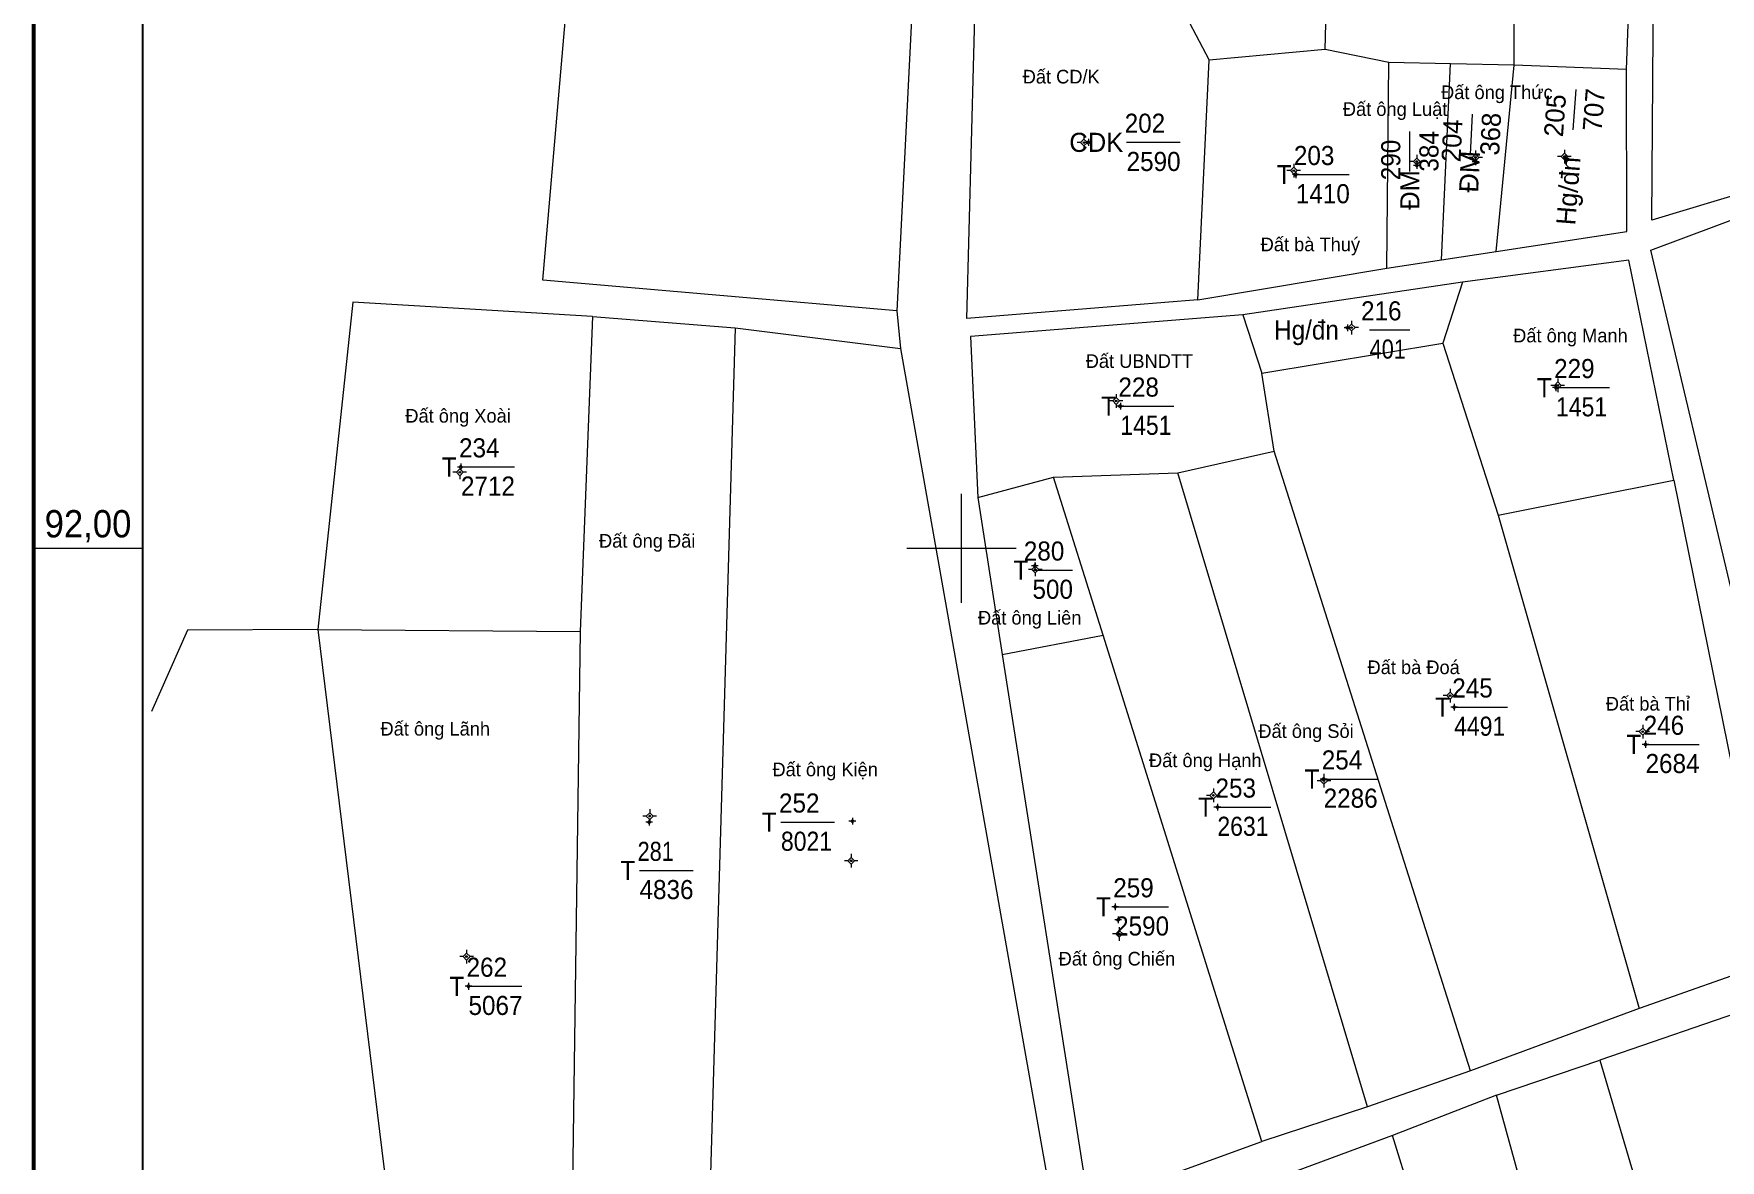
# Model space of a CAD drawing. Header units: metres. Extents: x 398630 to 399770, y 48498 to 49842.
# Drawn here: x 398630 to 398939, y 49087.9 to 49294.2 of the extents above; entities that cross this region are included whole.
import ezdxf
from ezdxf.enums import TextEntityAlignment as Align

# ---------------------------------------------------------------- set-up
doc = ezdxf.new("R2010")
doc.units = ezdxf.units.M
doc.header["$LTSCALE"] = 1.4
for name, color, linetype, lineweight in [('11', 7, 'Continuous', 13), ('15', 7, 'Continuous', 13), ('22', 7, 'Continuous', 13), ('51', 7, 'Continuous', 13), ('63', 7, 'Continuous', 13)]:
    doc.layers.add(name, color=color, linetype=linetype, lineweight=lineweight)
doc.layers.add('2', color=7, linetype='Continuous')

msp = doc.modelspace()

# ---------------------------------------------------------------- hatches: boundary and pattern name
at = {"layer": '11'}
for points in [[(398822.589, 49274.312, 1), (398822.289, 49274.312, 1)], [(398822.589, 49274.312, 1), (398822.289, 49274.312, 1)], [(398894.331, 49271.588, 1), (398894.031, 49271.588, 1)], [(398894.331, 49271.588, 1), (398894.031, 49271.588, 1)], [(398910.625, 49271.751, 1), (398910.325, 49271.751, 1)], [(398910.625, 49271.751, 1), (398910.325, 49271.751, 1)], [(398861.031, 49269.168, 1), (398860.731, 49269.168, 1)], [(398861.031, 49269.168, 1), (398860.731, 49269.168, 1)], [(398883.569, 49270.838, 1), (398883.269, 49270.838, 1)], [(398883.569, 49270.838, 1), (398883.269, 49270.838, 1)], [(398871.62, 49240.423, 1), (398871.32, 49240.423, 1)], [(398871.62, 49240.423, 1), (398871.32, 49240.423, 1)], [(398909.4, 49229.839, 1), (398909.1, 49229.839, 1)], [(398909.4, 49229.839, 1), (398909.1, 49229.839, 1)], [(398828.481, 49226.985, 1), (398828.181, 49226.985, 1)], [(398828.481, 49226.985, 1), (398828.181, 49226.985, 1)], [(398708.225, 49213.921, 1), (398707.925, 49213.921, 1)], [(398708.225, 49213.921, 1), (398707.925, 49213.921, 1)], [(398813.662, 49196.12, 1), (398813.362, 49196.12, 1)], [(398813.662, 49196.12, 1), (398813.362, 49196.12, 1)], [(398889.682, 49173.026, 1), (398889.382, 49173.026, 1)], [(398889.682, 49173.026, 1), (398889.382, 49173.026, 1)], [(398924.961, 49166.426, 1), (398924.661, 49166.426, 1)], [(398924.961, 49166.426, 1), (398924.661, 49166.426, 1)], [(398866.554, 49157.425, 1), (398866.254, 49157.425, 1)], [(398866.554, 49157.425, 1), (398866.254, 49157.425, 1)], [(398846.296, 49154.75, 1), (398845.996, 49154.75, 1)], [(398846.296, 49154.75, 1), (398845.996, 49154.75, 1)], [(398743.005, 49150.948, 1), (398742.705, 49150.948, 1)], [(398743.005, 49150.948, 1), (398742.705, 49150.948, 1)], [(398779.926, 49142.771, 1), (398779.626, 49142.771, 1)], [(398779.926, 49142.771, 1), (398779.626, 49142.771, 1)], [(398829.06, 49129.395, 1), (398828.76, 49129.395, 1)], [(398829.06, 49129.395, 1), (398828.76, 49129.395, 1)], [(398709.46, 49125.227, 1), (398709.16, 49125.227, 1)], [(398709.46, 49125.227, 1), (398709.16, 49125.227, 1)]]:
    msp.add_hatch(color=256, dxfattribs=at).paths.add_polyline_path(points)
at = {"layer": '51'}
for points in [[(398823.315, 49274.35, 1), (398823.165, 49274.35, 1)], [(398823.315, 49274.35, 1), (398823.165, 49274.35, 1)], [(398823.315, 49274.35, 1), (398823.165, 49274.35, 1)], [(398823.315, 49274.35, 1), (398823.165, 49274.35, 1)], [(398910.815, 49271.42, 1), (398910.665, 49271.42, 1)], [(398910.815, 49271.42, 1), (398910.665, 49271.42, 1)], [(398910.815, 49271.42, 1), (398910.665, 49271.42, 1)], [(398910.815, 49271.42, 1), (398910.665, 49271.42, 1)], [(398861.325, 49268.43, 1), (398861.175, 49268.43, 1)], [(398861.325, 49268.43, 1), (398861.175, 49268.43, 1)], [(398861.325, 49268.43, 1), (398861.175, 49268.43, 1)], [(398861.325, 49268.43, 1), (398861.175, 49268.43, 1)], [(398883.505, 49270.12, 1), (398883.355, 49270.12, 1)], [(398883.505, 49270.12, 1), (398883.355, 49270.12, 1)], [(398883.505, 49270.12, 1), (398883.355, 49270.12, 1)], [(398883.505, 49270.12, 1), (398883.355, 49270.12, 1)], [(398894.235, 49270.78, 1), (398894.085, 49270.78, 1)], [(398894.235, 49270.78, 1), (398894.085, 49270.78, 1)], [(398894.235, 49270.78, 1), (398894.085, 49270.78, 1)], [(398894.235, 49270.78, 1), (398894.085, 49270.78, 1)], [(398870.795, 49240.38, 1), (398870.645, 49240.38, 1)], [(398870.795, 49240.38, 1), (398870.645, 49240.38, 1)], [(398870.795, 49240.38, 1), (398870.645, 49240.38, 1)], [(398870.795, 49240.38, 1), (398870.645, 49240.38, 1)], [(398908.995, 49229.42, 1), (398908.845, 49229.42, 1)], [(398908.995, 49229.42, 1), (398908.845, 49229.42, 1)], [(398908.995, 49229.42, 1), (398908.845, 49229.42, 1)], [(398908.995, 49229.42, 1), (398908.845, 49229.42, 1)], [(398829.175, 49226.02, 1), (398829.025, 49226.02, 1)], [(398829.175, 49226.02, 1), (398829.025, 49226.02, 1)], [(398829.175, 49226.02, 1), (398829.025, 49226.02, 1)], [(398829.175, 49226.02, 1), (398829.025, 49226.02, 1)], [(398708.345, 49214.89, 1), (398708.195, 49214.89, 1)], [(398708.345, 49214.89, 1), (398708.195, 49214.89, 1)], [(398708.345, 49214.89, 1), (398708.195, 49214.89, 1)], [(398708.345, 49214.89, 1), (398708.195, 49214.89, 1)], [(398813.505, 49196.79, 1), (398813.355, 49196.79, 1)], [(398890.335, 49170.92, 1), (398890.185, 49170.92, 1)], [(398890.335, 49170.92, 1), (398890.185, 49170.92, 1)], [(398890.335, 49170.92, 1), (398890.185, 49170.92, 1)], [(398890.335, 49170.92, 1), (398890.185, 49170.92, 1)], [(398925.415, 49164.09, 1), (398925.265, 49164.09, 1)], [(398925.415, 49164.09, 1), (398925.265, 49164.09, 1)], [(398925.415, 49164.09, 1), (398925.265, 49164.09, 1)], [(398925.415, 49164.09, 1), (398925.265, 49164.09, 1)], [(398866.435, 49157.74, 1), (398866.285, 49157.74, 1)], [(398866.435, 49157.74, 1), (398866.285, 49157.74, 1)], [(398866.435, 49157.74, 1), (398866.285, 49157.74, 1)], [(398866.435, 49157.74, 1), (398866.285, 49157.74, 1)], [(398846.955, 49152.59, 1), (398846.805, 49152.59, 1)], [(398846.955, 49152.59, 1), (398846.805, 49152.59, 1)], [(398846.955, 49152.59, 1), (398846.805, 49152.59, 1)], [(398846.955, 49152.59, 1), (398846.805, 49152.59, 1)], [(398742.845, 49149.85, 1), (398742.695, 49149.85, 1)], [(398742.845, 49149.85, 1), (398742.695, 49149.85, 1)], [(398742.845, 49149.85, 1), (398742.695, 49149.85, 1)], [(398742.845, 49149.85, 1), (398742.695, 49149.85, 1)], [(398780.075, 49150.02, 1), (398779.925, 49150.02, 1)], [(398780.075, 49150.02, 1), (398779.925, 49150.02, 1)], [(398780.075, 49150.02, 1), (398779.925, 49150.02, 1)], [(398780.075, 49150.02, 1), (398779.925, 49150.02, 1)], [(398828.215, 49134.32, 1), (398828.065, 49134.32, 1)], [(398828.215, 49134.32, 1), (398828.065, 49134.32, 1)], [(398828.215, 49134.32, 1), (398828.065, 49134.32, 1)], [(398828.775, 49131.96, 1), (398828.625, 49131.96, 1)], [(398709.735, 49119.78, 1), (398709.585, 49119.78, 1)], [(398709.735, 49119.78, 1), (398709.585, 49119.78, 1)], [(398709.735, 49119.78, 1), (398709.585, 49119.78, 1)], [(398709.735, 49119.78, 1), (398709.585, 49119.78, 1)]]:
    msp.add_hatch(color=256, dxfattribs=at).paths.add_polyline_path(points)

# ---------------------------------------------------------------- linework, layer by layer
at = {"layer": '11'}
for p, q in [((398822.44, 49275.56), (398822.44, 49274.94)), ((398822.44, 49275.56), (398822.44, 49274.94)), ((398821.81, 49274.31), (398821.19, 49274.31)), ((398821.81, 49274.31), (398821.19, 49274.31)), ((398822.44, 49273.69), (398822.44, 49273.06)), ((398822.44, 49273.69), (398822.44, 49273.06)), ((398823.69, 49274.31), (398823.06, 49274.31)), ((398823.69, 49274.31), (398823.06, 49274.31)), ((398883.42, 49272.09), (398883.42, 49271.46)), ((398883.42, 49272.09), (398883.42, 49271.46)), ((398893.56, 49271.59), (398892.93, 49271.59)), ((398893.56, 49271.59), (398892.93, 49271.59)), ((398894.18, 49272.84), (398894.18, 49272.21)), ((398894.18, 49272.84), (398894.18, 49272.21)), ((398895.43, 49271.59), (398894.81, 49271.59)), ((398895.43, 49271.59), (398894.81, 49271.59)), ((398909.85, 49271.75), (398909.23, 49271.75)), ((398909.85, 49271.75), (398909.23, 49271.75)), ((398910.48, 49273), (398910.48, 49272.38)), ((398910.48, 49273), (398910.48, 49272.38)), ((398911.73, 49271.75), (398911.1, 49271.75)), ((398911.73, 49271.75), (398911.1, 49271.75)), ((398860.26, 49269.17), (398859.63, 49269.17)), ((398860.26, 49269.17), (398859.63, 49269.17)), ((398860.88, 49270.42), (398860.88, 49269.79)), ((398860.88, 49270.42), (398860.88, 49269.79)), ((398860.88, 49268.54), (398860.88, 49267.92)), ((398860.88, 49268.54), (398860.88, 49267.92)), ((398862.13, 49269.17), (398861.51, 49269.17)), ((398862.13, 49269.17), (398861.51, 49269.17)), ((398882.79, 49270.84), (398882.17, 49270.84)), ((398882.79, 49270.84), (398882.17, 49270.84)), ((398883.42, 49270.21), (398883.42, 49269.59)), ((398883.42, 49270.21), (398883.42, 49269.59)), ((398884.67, 49270.84), (398884.04, 49270.84)), ((398884.67, 49270.84), (398884.04, 49270.84)), ((398894.18, 49270.96), (398894.18, 49270.34)), ((398894.18, 49270.96), (398894.18, 49270.34)), ((398910.48, 49271.13), (398910.48, 49270.5)), ((398910.48, 49271.13), (398910.48, 49270.5)), ((398870.85, 49240.42), (398870.22, 49240.42)), ((398870.85, 49240.42), (398870.22, 49240.42)), ((398871.47, 49241.67), (398871.47, 49241.05)), ((398871.47, 49241.67), (398871.47, 49241.05)), ((398872.72, 49240.42), (398872.1, 49240.42)), ((398872.72, 49240.42), (398872.1, 49240.42)), ((398871.47, 49239.8), (398871.47, 49239.17)), ((398871.47, 49239.8), (398871.47, 49239.17)), ((398828.33, 49228.23), (398828.33, 49227.61)), ((398828.33, 49228.23), (398828.33, 49227.61)), ((398908.63, 49229.84), (398908, 49229.84)), ((398908.63, 49229.84), (398908, 49229.84)), ((398909.25, 49231.09), (398909.25, 49230.46)), ((398909.25, 49231.09), (398909.25, 49230.46)), ((398909.25, 49229.21), (398909.25, 49228.59)), ((398909.25, 49229.21), (398909.25, 49228.59)), ((398910.5, 49229.84), (398909.88, 49229.84)), ((398910.5, 49229.84), (398909.88, 49229.84)), ((398827.71, 49226.98), (398827.08, 49226.98)), ((398827.71, 49226.98), (398827.08, 49226.98)), ((398828.33, 49226.36), (398828.33, 49225.73)), ((398828.33, 49226.36), (398828.33, 49225.73)), ((398829.58, 49226.98), (398828.96, 49226.98)), ((398829.58, 49226.98), (398828.96, 49226.98)), ((398707.45, 49213.92), (398706.82, 49213.92)), ((398707.45, 49213.92), (398706.82, 49213.92)), ((398708.07, 49215.17), (398708.07, 49214.55)), ((398708.07, 49215.17), (398708.07, 49214.55)), ((398708.07, 49213.3), (398708.07, 49212.67)), ((398708.07, 49213.3), (398708.07, 49212.67)), ((398709.32, 49213.92), (398708.7, 49213.92)), ((398709.32, 49213.92), (398708.7, 49213.92)), ((398813.51, 49197.37), (398813.51, 49196.74)), ((398813.51, 49197.37), (398813.51, 49196.74)), ((398812.89, 49196.12), (398812.26, 49196.12)), ((398812.89, 49196.12), (398812.26, 49196.12)), ((398813.51, 49195.49), (398813.51, 49194.87)), ((398813.51, 49195.49), (398813.51, 49194.87)), ((398814.76, 49196.12), (398814.14, 49196.12)), ((398814.76, 49196.12), (398814.14, 49196.12)), ((398888.91, 49173.03), (398888.28, 49173.03)), ((398888.91, 49173.03), (398888.28, 49173.03)), ((398889.53, 49174.28), (398889.53, 49173.65)), ((398889.53, 49174.28), (398889.53, 49173.65)), ((398890.78, 49173.03), (398890.16, 49173.03)), ((398890.78, 49173.03), (398890.16, 49173.03)), ((398889.53, 49172.4), (398889.53, 49171.78)), ((398889.53, 49172.4), (398889.53, 49171.78)), ((398924.19, 49166.43), (398923.56, 49166.43)), ((398924.19, 49166.43), (398923.56, 49166.43)), ((398924.81, 49167.68), (398924.81, 49167.05)), ((398924.81, 49167.68), (398924.81, 49167.05)), ((398926.06, 49166.43), (398925.44, 49166.43)), ((398926.06, 49166.43), (398925.44, 49166.43)), ((398924.81, 49165.8), (398924.81, 49165.18)), ((398924.81, 49165.8), (398924.81, 49165.18)), ((398865.78, 49157.42), (398865.15, 49157.42)), ((398865.78, 49157.42), (398865.15, 49157.42)), ((398866.4, 49158.67), (398866.4, 49158.05)), ((398866.4, 49158.67), (398866.4, 49158.05)), ((398867.65, 49157.42), (398867.03, 49157.42)), ((398867.65, 49157.42), (398867.03, 49157.42)), ((398845.52, 49154.75), (398844.9, 49154.75)), ((398845.52, 49154.75), (398844.9, 49154.75)), ((398846.15, 49156), (398846.15, 49155.38)), ((398846.15, 49156), (398846.15, 49155.38)), ((398846.15, 49154.13), (398846.15, 49153.5)), ((398846.15, 49154.13), (398846.15, 49153.5)), ((398847.4, 49154.75), (398846.77, 49154.75)), ((398847.4, 49154.75), (398846.77, 49154.75)), ((398866.4, 49156.8), (398866.4, 49156.17)), ((398866.4, 49156.8), (398866.4, 49156.17)), ((398742.23, 49150.95), (398741.61, 49150.95)), ((398742.23, 49150.95), (398741.61, 49150.95)), ((398742.86, 49152.2), (398742.86, 49151.57)), ((398742.86, 49152.2), (398742.86, 49151.57)), ((398744.11, 49150.95), (398743.48, 49150.95)), ((398744.11, 49150.95), (398743.48, 49150.95)), ((398742.86, 49150.32), (398742.86, 49149.7)), ((398742.86, 49150.32), (398742.86, 49149.7)), ((398779.15, 49142.77), (398778.53, 49142.77)), ((398779.15, 49142.77), (398778.53, 49142.77)), ((398779.78, 49144.02), (398779.78, 49143.4)), ((398779.78, 49144.02), (398779.78, 49143.4)), ((398779.78, 49142.15), (398779.78, 49141.52)), ((398779.78, 49142.15), (398779.78, 49141.52)), ((398781.03, 49142.77), (398780.4, 49142.77)), ((398781.03, 49142.77), (398780.4, 49142.77)), ((398828.28, 49129.39), (398827.66, 49129.39)), ((398828.28, 49129.39), (398827.66, 49129.39)), ((398828.91, 49130.64), (398828.91, 49130.02)), ((398828.91, 49130.64), (398828.91, 49130.02)), ((398830.16, 49129.39), (398829.53, 49129.39)), ((398830.16, 49129.39), (398829.53, 49129.39)), ((398709.31, 49126.48), (398709.31, 49125.85)), ((398709.31, 49126.48), (398709.31, 49125.85)), ((398828.91, 49128.77), (398828.91, 49128.14)), ((398828.91, 49128.77), (398828.91, 49128.14)), ((398708.69, 49125.23), (398708.06, 49125.23)), ((398708.69, 49125.23), (398708.06, 49125.23)), ((398709.31, 49124.6), (398709.31, 49123.98)), ((398709.31, 49124.6), (398709.31, 49123.98)), ((398710.56, 49125.23), (398709.94, 49125.23)), ((398710.56, 49125.23), (398709.94, 49125.23))]:
    msp.add_line(p, q, dxfattribs=at)
for points in [[(398822.44, 49274.94), (398821.81, 49274.31), (398822.44, 49273.69), (398823.06, 49274.31)], [(398822.44, 49274.94), (398821.81, 49274.31), (398822.44, 49273.69), (398823.06, 49274.31)], [(398883.42, 49271.46), (398882.79, 49270.84), (398883.42, 49270.21), (398884.04, 49270.84)], [(398883.42, 49271.46), (398882.79, 49270.84), (398883.42, 49270.21), (398884.04, 49270.84)], [(398894.18, 49272.21), (398893.56, 49271.59), (398894.18, 49270.96), (398894.81, 49271.59)], [(398894.18, 49272.21), (398893.56, 49271.59), (398894.18, 49270.96), (398894.81, 49271.59)], [(398910.48, 49272.38), (398909.85, 49271.75), (398910.48, 49271.13), (398911.1, 49271.75)], [(398910.48, 49272.38), (398909.85, 49271.75), (398910.48, 49271.13), (398911.1, 49271.75)], [(398860.88, 49269.79), (398860.26, 49269.17), (398860.88, 49268.54), (398861.51, 49269.17)], [(398860.88, 49269.79), (398860.26, 49269.17), (398860.88, 49268.54), (398861.51, 49269.17)], [(398871.47, 49241.05), (398870.85, 49240.42), (398871.47, 49239.8), (398872.1, 49240.42)], [(398871.47, 49241.05), (398870.85, 49240.42), (398871.47, 49239.8), (398872.1, 49240.42)], [(398909.25, 49230.46), (398908.63, 49229.84), (398909.25, 49229.21), (398909.88, 49229.84)], [(398909.25, 49230.46), (398908.63, 49229.84), (398909.25, 49229.21), (398909.88, 49229.84)], [(398828.33, 49227.61), (398827.71, 49226.98), (398828.33, 49226.36), (398828.96, 49226.98)], [(398828.33, 49227.61), (398827.71, 49226.98), (398828.33, 49226.36), (398828.96, 49226.98)], [(398708.07, 49214.55), (398707.45, 49213.92), (398708.07, 49213.3), (398708.7, 49213.92)], [(398708.07, 49214.55), (398707.45, 49213.92), (398708.07, 49213.3), (398708.7, 49213.92)], [(398813.51, 49196.74), (398812.89, 49196.12), (398813.51, 49195.49), (398814.14, 49196.12)], [(398813.51, 49196.74), (398812.89, 49196.12), (398813.51, 49195.49), (398814.14, 49196.12)], [(398889.53, 49173.65), (398888.91, 49173.03), (398889.53, 49172.4), (398890.16, 49173.03)], [(398889.53, 49173.65), (398888.91, 49173.03), (398889.53, 49172.4), (398890.16, 49173.03)], [(398924.81, 49167.05), (398924.19, 49166.43), (398924.81, 49165.8), (398925.44, 49166.43)], [(398924.81, 49167.05), (398924.19, 49166.43), (398924.81, 49165.8), (398925.44, 49166.43)], [(398866.4, 49158.05), (398865.78, 49157.42), (398866.4, 49156.8), (398867.03, 49157.42)], [(398866.4, 49158.05), (398865.78, 49157.42), (398866.4, 49156.8), (398867.03, 49157.42)], [(398846.15, 49155.38), (398845.52, 49154.75), (398846.15, 49154.13), (398846.77, 49154.75)], [(398846.15, 49155.38), (398845.52, 49154.75), (398846.15, 49154.13), (398846.77, 49154.75)], [(398742.86, 49151.57), (398742.23, 49150.95), (398742.86, 49150.32), (398743.48, 49150.95)], [(398742.86, 49151.57), (398742.23, 49150.95), (398742.86, 49150.32), (398743.48, 49150.95)], [(398779.78, 49143.4), (398779.15, 49142.77), (398779.78, 49142.15), (398780.4, 49142.77)], [(398779.78, 49143.4), (398779.15, 49142.77), (398779.78, 49142.15), (398780.4, 49142.77)], [(398828.91, 49130.02), (398828.28, 49129.39), (398828.91, 49128.77), (398829.53, 49129.39)], [(398828.91, 49130.02), (398828.28, 49129.39), (398828.91, 49128.77), (398829.53, 49129.39)], [(398709.31, 49125.85), (398708.69, 49125.23), (398709.31, 49124.6), (398709.94, 49125.23)], [(398709.31, 49125.85), (398708.69, 49125.23), (398709.31, 49124.6), (398709.94, 49125.23)]]:
    msp.add_lwpolyline(points, close=True, dxfattribs=at)
for centre in [(398822.439, 49274.312), (398822.439, 49274.312), (398894.181, 49271.588), (398894.181, 49271.588), (398910.475, 49271.751), (398910.475, 49271.751), (398860.881, 49269.168), (398860.881, 49269.168), (398883.419, 49270.838), (398883.419, 49270.838), (398871.47, 49240.423), (398871.47, 49240.423), (398909.25, 49229.839), (398909.25, 49229.839), (398828.331, 49226.985), (398828.331, 49226.985), (398708.075, 49213.921), (398708.075, 49213.921), (398813.512, 49196.12), (398813.512, 49196.12), (398889.532, 49173.026), (398889.532, 49173.026), (398924.811, 49166.426), (398924.811, 49166.426), (398866.404, 49157.425), (398866.404, 49157.425), (398846.146, 49154.75), (398846.146, 49154.75), (398742.855, 49150.948), (398742.855, 49150.948), (398779.776, 49142.771), (398779.776, 49142.771), (398828.91, 49129.395), (398828.91, 49129.395), (398709.31, 49125.227), (398709.31, 49125.227)]:
    msp.add_circle(centre, 0.15, dxfattribs=at)
at = {"layer": '15'}
for p, q in [((398912.07, 49276.67), (398912.63, 49284)), ((398893.26, 49272.15), (398893.63, 49279.49)), ((398882.15, 49268.99), (398882.15, 49276.34)), ((398830.25, 49274.36), (398840.05, 49274.36)), ((398861.26, 49268.44), (398871.06, 49268.44)), ((398874.78, 49239.99), (398882.13, 49239.99)), ((398908.93, 49229.42), (398918.73, 49229.42)), ((398829.1, 49226.03), (398838.9, 49226.03)), ((398708.28, 49214.9), (398718.08, 49214.9)), ((398813, 49196), (398820.35, 49196)), ((398890.26, 49170.92), (398900.06, 49170.92)), ((398925.34, 49164.09), (398935.14, 49164.09)), ((398866.36, 49157.74), (398876.16, 49157.74)), ((398846.88, 49152.6), (398856.68, 49152.6)), ((398766.91, 49149.86), (398776.71, 49149.86)), ((398741, 49141), (398750.8, 49141)), ((398828.14, 49134.33), (398837.94, 49134.33)), ((398709.66, 49119.78), (398719.46, 49119.78))]:
    msp.add_line(p, q, dxfattribs=at)
at = {"layer": '22'}
for p, q in [((398866.61, 49291.35), (398869.01, 49370.29)), ((398836.94, 49305.5), (398845.4, 49289.41)), ((398843.3, 49245.53), (398845.4, 49289.41)), ((398877.94, 49251.31), (398878.32, 49288.95)), ((398887.94, 49252.84), (398889.61, 49288.72)), ((398891.8, 49248.72), (398851.56, 49242.77)), ((398891.8, 49248.72), (398888.19, 49237.55)), ((398788.15, 49243.49), (398788.81, 49236.57)), ((398851.56, 49242.77), (398855.05, 49232.06)), ((398758.5, 49240.38), (398753.27, 49059.67)), ((398893.25, 49104.29), (398857.31, 49217.77)), ((398874.36, 49097.71), (398839.62, 49213.83)), ((398802.96, 49209.29), (398807.47, 49180.56)), ((398898.34, 49206.08), (398924.15, 49115.72)), ((398682.05, 49185.12), (398730.15, 49184.75)), ((398807.47, 49180.56), (398825.94, 49184.1)), ((398966.85, 49123.45), (398916.99, 49106.25)), ((398898.04, 49099.84), (398916.99, 49106.25)), ((398916.99, 49106.25), (398928.46, 49067.27)), ((398898.04, 49099.84), (398879, 49092.47)), ((398918.21, 49026.82), (398898.04, 49099.84)), ((398895.68, 49038.03), (398879, 49092.47))]:
    msp.add_line(p, q, dxfattribs=at)
at = {"layer": '22', "lineweight": 25}
msp.add_lwpolyline([(399750, 49416.86), (399750, 48650), (398650, 48650), (398650, 49750), (399750, 49750), (399750, 49424.63)], dxfattribs=at)
at = {"layer": '22'}
for points in [[(398788.15, 49243.49), (398723.27, 49249.12), (398734.41, 49377.75)], [(398734.41, 49377.75), (398794.71, 49373.32), (398788.15, 49243.49)], [(398897.94, 49254.37), (398901.29, 49288.48), (398901.2, 49368.74)], [(398921.83, 49287.72), (398924.75, 49367.12), (398901.2, 49368.74)], [(398843.3, 49245.53), (398800.98, 49242.08), (398802.66, 49306.63)], [(398967.47, 49272.4), (398926.46, 49260.07), (398926.81, 49302.8)], [(398921.83, 49287.72), (398901.29, 49288.48), (398889.61, 49288.72), (398878.32, 49288.95), (398866.61, 49291.35), (398845.4, 49289.41)], [(398897.94, 49254.37), (398921.9, 49258.03), (398921.83, 49287.72)], [(398997.82, 49141.81), (398956.7, 49126.4), (398926.31, 49254.62), (398956.03, 49265.74)], [(398843.3, 49245.53), (398877.94, 49251.31), (398887.94, 49252.84), (398897.94, 49254.37)], [(398930.52, 49212.46), (398922.27, 49252.77), (398891.8, 49248.72)], [(398732.38, 49242.45), (398688.46, 49245.05), (398682.05, 49185.12)], [(398732.38, 49242.45), (398730.15, 49184.75), (398728.38, 49057.26)], [(398732.38, 49242.45), (398758.5, 49240.38), (398788.81, 49236.57)], [(398851.56, 49242.77), (398801.62, 49238.78), (398802.96, 49209.29)], [(398802.96, 49209.29), (398816.86, 49213.03), (398839.62, 49213.83), (398857.31, 49217.77), (398855.05, 49232.06), (398888.19, 49237.55), (398898.34, 49206.08), (398930.52, 49212.46)], [(398788.81, 49236.57), (398817.15, 49076.45), (398753.27, 49059.67), (398728.38, 49057.26)], [(398855.05, 49091.36), (398825.94, 49184.1), (398816.86, 49213.03)], [(398930.52, 49212.46), (398948.44, 49124.27), (398924.15, 49115.72)], [(398682.05, 49185.12), (398658.19, 49185.03), (398651.58, 49170.14)], [(398682.05, 49185.12), (398698.11, 49054.44), (398728.38, 49057.26)], [(398807.47, 49180.56), (398823.28, 49079.84), (398855.05, 49091.36)], [(398924.15, 49115.72), (398893.25, 49104.29), (398874.36, 49097.71), (398855.05, 49091.36)], [(398879, 49092.47), (398859.68, 49085.33), (398873.25, 49033.96)]]:
    msp.add_lwpolyline(points, dxfattribs=at)
at = {"layer": '51'}
for p, q in [((398823.24, 49274.98), (398823.24, 49274.66)), ((398823.24, 49274.98), (398823.24, 49274.66)), ((398823.24, 49274.98), (398823.24, 49274.66)), ((398823.24, 49274.98), (398823.24, 49274.66)), ((398822.93, 49274.35), (398822.62, 49274.35)), ((398822.93, 49274.35), (398822.62, 49274.35)), ((398822.93, 49274.35), (398822.62, 49274.35)), ((398822.93, 49274.35), (398822.62, 49274.35)), ((398823.24, 49274.04), (398823.24, 49273.72)), ((398823.24, 49274.04), (398823.24, 49273.72)), ((398823.24, 49274.04), (398823.24, 49273.72)), ((398823.24, 49274.04), (398823.24, 49273.72)), ((398823.86, 49274.35), (398823.55, 49274.35)), ((398823.86, 49274.35), (398823.55, 49274.35)), ((398823.86, 49274.35), (398823.55, 49274.35)), ((398823.86, 49274.35), (398823.55, 49274.35)), ((398894.16, 49271.4), (398894.16, 49271.09)), ((398894.16, 49271.4), (398894.16, 49271.09)), ((398894.16, 49271.4), (398894.16, 49271.09)), ((398894.16, 49271.4), (398894.16, 49271.09)), ((398910.43, 49271.42), (398910.12, 49271.42)), ((398910.43, 49271.42), (398910.12, 49271.42)), ((398910.43, 49271.42), (398910.12, 49271.42)), ((398910.43, 49271.42), (398910.12, 49271.42)), ((398910.74, 49272.04), (398910.74, 49271.73)), ((398910.74, 49272.04), (398910.74, 49271.73)), ((398910.74, 49272.04), (398910.74, 49271.73)), ((398910.74, 49272.04), (398910.74, 49271.73)), ((398911.36, 49271.42), (398911.05, 49271.42)), ((398911.36, 49271.42), (398911.05, 49271.42)), ((398911.36, 49271.42), (398911.05, 49271.42)), ((398911.36, 49271.42), (398911.05, 49271.42)), ((398860.94, 49268.43), (398860.62, 49268.43)), ((398860.94, 49268.43), (398860.62, 49268.43)), ((398860.94, 49268.43), (398860.62, 49268.43)), ((398860.94, 49268.43), (398860.62, 49268.43)), ((398861.25, 49269.06), (398861.25, 49268.74)), ((398861.25, 49269.06), (398861.25, 49268.74)), ((398861.25, 49269.06), (398861.25, 49268.74)), ((398861.25, 49269.06), (398861.25, 49268.74)), ((398861.88, 49268.43), (398861.56, 49268.43)), ((398861.88, 49268.43), (398861.56, 49268.43)), ((398861.88, 49268.43), (398861.56, 49268.43)), ((398861.88, 49268.43), (398861.56, 49268.43)), ((398883.12, 49270.12), (398882.8, 49270.12)), ((398883.12, 49270.12), (398882.8, 49270.12)), ((398883.12, 49270.12), (398882.8, 49270.12)), ((398883.12, 49270.12), (398882.8, 49270.12)), ((398883.43, 49270.74), (398883.43, 49270.43)), ((398883.43, 49270.74), (398883.43, 49270.43)), ((398883.43, 49270.74), (398883.43, 49270.43)), ((398883.43, 49270.74), (398883.43, 49270.43)), ((398883.43, 49269.81), (398883.43, 49269.5)), ((398883.43, 49269.81), (398883.43, 49269.5)), ((398883.43, 49269.81), (398883.43, 49269.5)), ((398883.43, 49269.81), (398883.43, 49269.5)), ((398884.06, 49270.12), (398883.74, 49270.12)), ((398884.06, 49270.12), (398883.74, 49270.12)), ((398884.06, 49270.12), (398883.74, 49270.12)), ((398884.06, 49270.12), (398883.74, 49270.12)), ((398893.85, 49270.78), (398893.54, 49270.78)), ((398893.85, 49270.78), (398893.54, 49270.78)), ((398893.85, 49270.78), (398893.54, 49270.78)), ((398893.85, 49270.78), (398893.54, 49270.78)), ((398894.16, 49270.47), (398894.16, 49270.16)), ((398894.16, 49270.47), (398894.16, 49270.16)), ((398894.16, 49270.47), (398894.16, 49270.16)), ((398894.16, 49270.47), (398894.16, 49270.16)), ((398894.78, 49270.78), (398894.47, 49270.78)), ((398894.78, 49270.78), (398894.47, 49270.78)), ((398894.78, 49270.78), (398894.47, 49270.78)), ((398894.78, 49270.78), (398894.47, 49270.78)), ((398910.74, 49271.11), (398910.74, 49270.8)), ((398910.74, 49271.11), (398910.74, 49270.8)), ((398910.74, 49271.11), (398910.74, 49270.8)), ((398910.74, 49271.11), (398910.74, 49270.8)), ((398861.25, 49268.12), (398861.25, 49267.8)), ((398861.25, 49268.12), (398861.25, 49267.8)), ((398861.25, 49268.12), (398861.25, 49267.8)), ((398861.25, 49268.12), (398861.25, 49267.8)), ((398870.72, 49241), (398870.72, 49240.69)), ((398870.72, 49241), (398870.72, 49240.69)), ((398870.72, 49241), (398870.72, 49240.69)), ((398870.72, 49241), (398870.72, 49240.69)), ((398870.41, 49240.38), (398870.1, 49240.38)), ((398870.41, 49240.38), (398870.1, 49240.38)), ((398870.41, 49240.38), (398870.1, 49240.38)), ((398870.41, 49240.38), (398870.1, 49240.38)), ((398870.72, 49240.07), (398870.72, 49239.76)), ((398870.72, 49240.07), (398870.72, 49239.76)), ((398870.72, 49240.07), (398870.72, 49239.76)), ((398870.72, 49240.07), (398870.72, 49239.76)), ((398871.34, 49240.38), (398871.03, 49240.38)), ((398871.34, 49240.38), (398871.03, 49240.38)), ((398871.34, 49240.38), (398871.03, 49240.38)), ((398871.34, 49240.38), (398871.03, 49240.38)), ((398908.61, 49229.42), (398908.3, 49229.42)), ((398908.61, 49229.42), (398908.3, 49229.42)), ((398908.61, 49229.42), (398908.3, 49229.42)), ((398908.61, 49229.42), (398908.3, 49229.42)), ((398908.92, 49230.04), (398908.92, 49229.73)), ((398908.92, 49230.04), (398908.92, 49229.73)), ((398908.92, 49230.04), (398908.92, 49229.73)), ((398908.92, 49230.04), (398908.92, 49229.73)), ((398908.92, 49229.11), (398908.92, 49228.8)), ((398908.92, 49229.11), (398908.92, 49228.8)), ((398908.92, 49229.11), (398908.92, 49228.8)), ((398908.92, 49229.11), (398908.92, 49228.8)), ((398909.54, 49229.42), (398909.23, 49229.42)), ((398909.54, 49229.42), (398909.23, 49229.42)), ((398909.54, 49229.42), (398909.23, 49229.42)), ((398909.54, 49229.42), (398909.23, 49229.42)), ((398828.79, 49226.02), (398828.48, 49226.02)), ((398828.79, 49226.02), (398828.48, 49226.02)), ((398828.79, 49226.02), (398828.48, 49226.02)), ((398828.79, 49226.02), (398828.48, 49226.02)), ((398829.1, 49226.64), (398829.1, 49226.33)), ((398829.1, 49226.64), (398829.1, 49226.33)), ((398829.1, 49226.64), (398829.1, 49226.33)), ((398829.1, 49226.64), (398829.1, 49226.33)), ((398829.1, 49225.71), (398829.1, 49225.4)), ((398829.1, 49225.71), (398829.1, 49225.4)), ((398829.1, 49225.71), (398829.1, 49225.4)), ((398829.1, 49225.71), (398829.1, 49225.4)), ((398829.72, 49226.02), (398829.41, 49226.02)), ((398829.72, 49226.02), (398829.41, 49226.02)), ((398829.72, 49226.02), (398829.41, 49226.02)), ((398829.72, 49226.02), (398829.41, 49226.02)), ((398707.96, 49214.89), (398707.64, 49214.89)), ((398707.96, 49214.89), (398707.64, 49214.89)), ((398707.96, 49214.89), (398707.64, 49214.89)), ((398707.96, 49214.89), (398707.64, 49214.89)), ((398708.27, 49215.52), (398708.27, 49215.2)), ((398708.27, 49215.52), (398708.27, 49215.2)), ((398708.27, 49215.52), (398708.27, 49215.2)), ((398708.27, 49215.52), (398708.27, 49215.2)), ((398708.27, 49214.58), (398708.27, 49214.26)), ((398708.27, 49214.58), (398708.27, 49214.26)), ((398708.27, 49214.58), (398708.27, 49214.26)), ((398708.27, 49214.58), (398708.27, 49214.26)), ((398708.9, 49214.89), (398708.58, 49214.89)), ((398708.9, 49214.89), (398708.58, 49214.89)), ((398708.9, 49214.89), (398708.58, 49214.89)), ((398708.9, 49214.89), (398708.58, 49214.89)), ((398813.43, 49197.42), (398813.43, 49197.1)), ((398813.12, 49196.79), (398812.8, 49196.79)), ((398813.43, 49196.48), (398813.43, 49196.16)), ((398814.06, 49196.79), (398813.74, 49196.79)), ((398889.95, 49170.92), (398889.64, 49170.92)), ((398889.95, 49170.92), (398889.64, 49170.92)), ((398889.95, 49170.92), (398889.64, 49170.92)), ((398889.95, 49170.92), (398889.64, 49170.92)), ((398890.26, 49171.54), (398890.26, 49171.23)), ((398890.26, 49171.54), (398890.26, 49171.23)), ((398890.26, 49171.54), (398890.26, 49171.23)), ((398890.26, 49171.54), (398890.26, 49171.23)), ((398890.26, 49170.61), (398890.26, 49170.3)), ((398890.26, 49170.61), (398890.26, 49170.3)), ((398890.26, 49170.61), (398890.26, 49170.3)), ((398890.26, 49170.61), (398890.26, 49170.3)), ((398890.88, 49170.92), (398890.57, 49170.92)), ((398890.88, 49170.92), (398890.57, 49170.92)), ((398890.88, 49170.92), (398890.57, 49170.92)), ((398890.88, 49170.92), (398890.57, 49170.92)), ((398925.03, 49164.09), (398924.72, 49164.09)), ((398925.03, 49164.09), (398924.72, 49164.09)), ((398925.03, 49164.09), (398924.72, 49164.09)), ((398925.03, 49164.09), (398924.72, 49164.09)), ((398925.34, 49164.72), (398925.34, 49164.4)), ((398925.34, 49164.72), (398925.34, 49164.4)), ((398925.34, 49164.72), (398925.34, 49164.4)), ((398925.34, 49164.72), (398925.34, 49164.4)), ((398925.34, 49163.78), (398925.34, 49163.46)), ((398925.34, 49163.78), (398925.34, 49163.46)), ((398925.34, 49163.78), (398925.34, 49163.46)), ((398925.34, 49163.78), (398925.34, 49163.46)), ((398925.96, 49164.09), (398925.65, 49164.09)), ((398925.96, 49164.09), (398925.65, 49164.09)), ((398925.96, 49164.09), (398925.65, 49164.09)), ((398925.96, 49164.09), (398925.65, 49164.09)), ((398866.05, 49157.74), (398865.74, 49157.74)), ((398866.05, 49157.74), (398865.74, 49157.74)), ((398866.05, 49157.74), (398865.74, 49157.74)), ((398866.05, 49157.74), (398865.74, 49157.74)), ((398866.36, 49158.36), (398866.36, 49158.05)), ((398866.36, 49158.36), (398866.36, 49158.05)), ((398866.36, 49158.36), (398866.36, 49158.05)), ((398866.36, 49158.36), (398866.36, 49158.05)), ((398866.36, 49157.43), (398866.36, 49157.12)), ((398866.36, 49157.43), (398866.36, 49157.12)), ((398866.36, 49157.43), (398866.36, 49157.12)), ((398866.36, 49157.43), (398866.36, 49157.12)), ((398866.98, 49157.74), (398866.67, 49157.74)), ((398866.98, 49157.74), (398866.67, 49157.74)), ((398866.98, 49157.74), (398866.67, 49157.74)), ((398866.98, 49157.74), (398866.67, 49157.74)), ((398846.57, 49152.59), (398846.26, 49152.59)), ((398846.57, 49152.59), (398846.26, 49152.59)), ((398846.57, 49152.59), (398846.26, 49152.59)), ((398846.57, 49152.59), (398846.26, 49152.59)), ((398846.88, 49153.22), (398846.88, 49152.9)), ((398846.88, 49153.22), (398846.88, 49152.9)), ((398846.88, 49153.22), (398846.88, 49152.9)), ((398846.88, 49153.22), (398846.88, 49152.9)), ((398846.88, 49152.28), (398846.88, 49151.96)), ((398846.88, 49152.28), (398846.88, 49151.96)), ((398846.88, 49152.28), (398846.88, 49151.96)), ((398846.88, 49152.28), (398846.88, 49151.96)), ((398847.5, 49152.59), (398847.19, 49152.59)), ((398847.5, 49152.59), (398847.19, 49152.59)), ((398847.5, 49152.59), (398847.19, 49152.59)), ((398847.5, 49152.59), (398847.19, 49152.59)), ((398742.46, 49149.85), (398742.14, 49149.85)), ((398742.46, 49149.85), (398742.14, 49149.85)), ((398742.46, 49149.85), (398742.14, 49149.85)), ((398742.46, 49149.85), (398742.14, 49149.85)), ((398742.77, 49150.48), (398742.77, 49150.16)), ((398742.77, 49150.48), (398742.77, 49150.16)), ((398742.77, 49150.48), (398742.77, 49150.16)), ((398742.77, 49150.48), (398742.77, 49150.16)), ((398742.77, 49149.54), (398742.77, 49149.22)), ((398742.77, 49149.54), (398742.77, 49149.22)), ((398742.77, 49149.54), (398742.77, 49149.22)), ((398742.77, 49149.54), (398742.77, 49149.22)), ((398743.4, 49149.85), (398743.08, 49149.85)), ((398743.4, 49149.85), (398743.08, 49149.85)), ((398743.4, 49149.85), (398743.08, 49149.85)), ((398743.4, 49149.85), (398743.08, 49149.85)), ((398779.69, 49150.02), (398779.38, 49150.02)), ((398779.69, 49150.02), (398779.38, 49150.02)), ((398779.69, 49150.02), (398779.38, 49150.02)), ((398779.69, 49150.02), (398779.38, 49150.02)), ((398780, 49150.64), (398780, 49150.33)), ((398780, 49150.64), (398780, 49150.33)), ((398780, 49150.64), (398780, 49150.33)), ((398780, 49150.64), (398780, 49150.33)), ((398780, 49149.71), (398780, 49149.4)), ((398780, 49149.71), (398780, 49149.4)), ((398780, 49149.71), (398780, 49149.4)), ((398780, 49149.71), (398780, 49149.4)), ((398780.62, 49150.02), (398780.31, 49150.02)), ((398780.62, 49150.02), (398780.31, 49150.02)), ((398780.62, 49150.02), (398780.31, 49150.02)), ((398780.62, 49150.02), (398780.31, 49150.02)), ((398827.83, 49134.32), (398827.52, 49134.32)), ((398827.83, 49134.32), (398827.52, 49134.32)), ((398827.83, 49134.32), (398827.52, 49134.32)), ((398828.14, 49134.94), (398828.14, 49134.63)), ((398828.14, 49134.94), (398828.14, 49134.63)), ((398828.14, 49134.94), (398828.14, 49134.63)), ((398828.14, 49134.01), (398828.14, 49133.7)), ((398828.14, 49134.01), (398828.14, 49133.7)), ((398828.14, 49134.01), (398828.14, 49133.7)), ((398828.76, 49134.32), (398828.45, 49134.32)), ((398828.76, 49134.32), (398828.45, 49134.32)), ((398828.76, 49134.32), (398828.45, 49134.32)), ((398828.7, 49132.58), (398828.7, 49132.27)), ((398828.39, 49131.96), (398828.08, 49131.96)), ((398828.7, 49131.65), (398828.7, 49131.34)), ((398829.32, 49131.96), (398829.01, 49131.96)), ((398709.66, 49120.4), (398709.66, 49120.09)), ((398709.66, 49120.4), (398709.66, 49120.09)), ((398709.66, 49120.4), (398709.66, 49120.09)), ((398709.66, 49120.4), (398709.66, 49120.09)), ((398709.35, 49119.78), (398709.04, 49119.78)), ((398709.35, 49119.78), (398709.04, 49119.78)), ((398709.35, 49119.78), (398709.04, 49119.78)), ((398709.35, 49119.78), (398709.04, 49119.78)), ((398709.66, 49119.47), (398709.66, 49119.16)), ((398709.66, 49119.47), (398709.66, 49119.16)), ((398709.66, 49119.47), (398709.66, 49119.16)), ((398709.66, 49119.47), (398709.66, 49119.16)), ((398710.28, 49119.78), (398709.97, 49119.78)), ((398710.28, 49119.78), (398709.97, 49119.78)), ((398710.28, 49119.78), (398709.97, 49119.78)), ((398710.28, 49119.78), (398709.97, 49119.78))]:
    msp.add_line(p, q, dxfattribs=at)
for points in [[(398823.24, 49274.66), (398822.93, 49274.35), (398823.24, 49274.04), (398823.55, 49274.35)], [(398823.24, 49274.66), (398822.93, 49274.35), (398823.24, 49274.04), (398823.55, 49274.35)], [(398823.24, 49274.66), (398822.93, 49274.35), (398823.24, 49274.04), (398823.55, 49274.35)], [(398823.24, 49274.66), (398822.93, 49274.35), (398823.24, 49274.04), (398823.55, 49274.35)], [(398910.74, 49271.73), (398910.43, 49271.42), (398910.74, 49271.11), (398911.05, 49271.42)], [(398910.74, 49271.73), (398910.43, 49271.42), (398910.74, 49271.11), (398911.05, 49271.42)], [(398910.74, 49271.73), (398910.43, 49271.42), (398910.74, 49271.11), (398911.05, 49271.42)], [(398910.74, 49271.73), (398910.43, 49271.42), (398910.74, 49271.11), (398911.05, 49271.42)], [(398861.25, 49268.74), (398860.94, 49268.43), (398861.25, 49268.12), (398861.56, 49268.43)], [(398861.25, 49268.74), (398860.94, 49268.43), (398861.25, 49268.12), (398861.56, 49268.43)], [(398861.25, 49268.74), (398860.94, 49268.43), (398861.25, 49268.12), (398861.56, 49268.43)], [(398861.25, 49268.74), (398860.94, 49268.43), (398861.25, 49268.12), (398861.56, 49268.43)], [(398883.43, 49270.43), (398883.12, 49270.12), (398883.43, 49269.81), (398883.74, 49270.12)], [(398883.43, 49270.43), (398883.12, 49270.12), (398883.43, 49269.81), (398883.74, 49270.12)], [(398883.43, 49270.43), (398883.12, 49270.12), (398883.43, 49269.81), (398883.74, 49270.12)], [(398883.43, 49270.43), (398883.12, 49270.12), (398883.43, 49269.81), (398883.74, 49270.12)], [(398894.16, 49271.09), (398893.85, 49270.78), (398894.16, 49270.47), (398894.47, 49270.78)], [(398894.16, 49271.09), (398893.85, 49270.78), (398894.16, 49270.47), (398894.47, 49270.78)], [(398894.16, 49271.09), (398893.85, 49270.78), (398894.16, 49270.47), (398894.47, 49270.78)], [(398894.16, 49271.09), (398893.85, 49270.78), (398894.16, 49270.47), (398894.47, 49270.78)], [(398870.72, 49240.69), (398870.41, 49240.38), (398870.72, 49240.07), (398871.03, 49240.38)], [(398870.72, 49240.69), (398870.41, 49240.38), (398870.72, 49240.07), (398871.03, 49240.38)], [(398870.72, 49240.69), (398870.41, 49240.38), (398870.72, 49240.07), (398871.03, 49240.38)], [(398870.72, 49240.69), (398870.41, 49240.38), (398870.72, 49240.07), (398871.03, 49240.38)], [(398908.92, 49229.73), (398908.61, 49229.42), (398908.92, 49229.11), (398909.23, 49229.42)], [(398908.92, 49229.73), (398908.61, 49229.42), (398908.92, 49229.11), (398909.23, 49229.42)], [(398908.92, 49229.73), (398908.61, 49229.42), (398908.92, 49229.11), (398909.23, 49229.42)], [(398908.92, 49229.73), (398908.61, 49229.42), (398908.92, 49229.11), (398909.23, 49229.42)], [(398829.1, 49226.33), (398828.79, 49226.02), (398829.1, 49225.71), (398829.41, 49226.02)], [(398829.1, 49226.33), (398828.79, 49226.02), (398829.1, 49225.71), (398829.41, 49226.02)], [(398829.1, 49226.33), (398828.79, 49226.02), (398829.1, 49225.71), (398829.41, 49226.02)], [(398829.1, 49226.33), (398828.79, 49226.02), (398829.1, 49225.71), (398829.41, 49226.02)], [(398708.27, 49215.2), (398707.96, 49214.89), (398708.27, 49214.58), (398708.58, 49214.89)], [(398708.27, 49215.2), (398707.96, 49214.89), (398708.27, 49214.58), (398708.58, 49214.89)], [(398708.27, 49215.2), (398707.96, 49214.89), (398708.27, 49214.58), (398708.58, 49214.89)], [(398708.27, 49215.2), (398707.96, 49214.89), (398708.27, 49214.58), (398708.58, 49214.89)], [(398813.43, 49197.1), (398813.12, 49196.79), (398813.43, 49196.48), (398813.74, 49196.79)], [(398890.26, 49171.23), (398889.95, 49170.92), (398890.26, 49170.61), (398890.57, 49170.92)], [(398890.26, 49171.23), (398889.95, 49170.92), (398890.26, 49170.61), (398890.57, 49170.92)], [(398890.26, 49171.23), (398889.95, 49170.92), (398890.26, 49170.61), (398890.57, 49170.92)], [(398890.26, 49171.23), (398889.95, 49170.92), (398890.26, 49170.61), (398890.57, 49170.92)], [(398925.34, 49164.4), (398925.03, 49164.09), (398925.34, 49163.78), (398925.65, 49164.09)], [(398925.34, 49164.4), (398925.03, 49164.09), (398925.34, 49163.78), (398925.65, 49164.09)], [(398925.34, 49164.4), (398925.03, 49164.09), (398925.34, 49163.78), (398925.65, 49164.09)], [(398925.34, 49164.4), (398925.03, 49164.09), (398925.34, 49163.78), (398925.65, 49164.09)], [(398866.36, 49158.05), (398866.05, 49157.74), (398866.36, 49157.43), (398866.67, 49157.74)], [(398866.36, 49158.05), (398866.05, 49157.74), (398866.36, 49157.43), (398866.67, 49157.74)], [(398866.36, 49158.05), (398866.05, 49157.74), (398866.36, 49157.43), (398866.67, 49157.74)], [(398866.36, 49158.05), (398866.05, 49157.74), (398866.36, 49157.43), (398866.67, 49157.74)], [(398846.88, 49152.9), (398846.57, 49152.59), (398846.88, 49152.28), (398847.19, 49152.59)], [(398846.88, 49152.9), (398846.57, 49152.59), (398846.88, 49152.28), (398847.19, 49152.59)], [(398846.88, 49152.9), (398846.57, 49152.59), (398846.88, 49152.28), (398847.19, 49152.59)], [(398846.88, 49152.9), (398846.57, 49152.59), (398846.88, 49152.28), (398847.19, 49152.59)], [(398742.77, 49150.16), (398742.46, 49149.85), (398742.77, 49149.54), (398743.08, 49149.85)], [(398742.77, 49150.16), (398742.46, 49149.85), (398742.77, 49149.54), (398743.08, 49149.85)], [(398742.77, 49150.16), (398742.46, 49149.85), (398742.77, 49149.54), (398743.08, 49149.85)], [(398742.77, 49150.16), (398742.46, 49149.85), (398742.77, 49149.54), (398743.08, 49149.85)], [(398780, 49150.33), (398779.69, 49150.02), (398780, 49149.71), (398780.31, 49150.02)], [(398780, 49150.33), (398779.69, 49150.02), (398780, 49149.71), (398780.31, 49150.02)], [(398780, 49150.33), (398779.69, 49150.02), (398780, 49149.71), (398780.31, 49150.02)], [(398780, 49150.33), (398779.69, 49150.02), (398780, 49149.71), (398780.31, 49150.02)], [(398828.14, 49134.63), (398827.83, 49134.32), (398828.14, 49134.01), (398828.45, 49134.32)], [(398828.14, 49134.63), (398827.83, 49134.32), (398828.14, 49134.01), (398828.45, 49134.32)], [(398828.14, 49134.63), (398827.83, 49134.32), (398828.14, 49134.01), (398828.45, 49134.32)], [(398828.7, 49132.27), (398828.39, 49131.96), (398828.7, 49131.65), (398829.01, 49131.96)], [(398709.66, 49120.09), (398709.35, 49119.78), (398709.66, 49119.47), (398709.97, 49119.78)], [(398709.66, 49120.09), (398709.35, 49119.78), (398709.66, 49119.47), (398709.97, 49119.78)], [(398709.66, 49120.09), (398709.35, 49119.78), (398709.66, 49119.47), (398709.97, 49119.78)], [(398709.66, 49120.09), (398709.35, 49119.78), (398709.66, 49119.47), (398709.97, 49119.78)]]:
    msp.add_lwpolyline(points, close=True, dxfattribs=at)
for centre in [(398823.24, 49274.35), (398823.24, 49274.35), (398823.24, 49274.35), (398823.24, 49274.35), (398910.74, 49271.42), (398910.74, 49271.42), (398910.74, 49271.42), (398910.74, 49271.42), (398861.25, 49268.43), (398861.25, 49268.43), (398861.25, 49268.43), (398861.25, 49268.43), (398883.43, 49270.12), (398883.43, 49270.12), (398883.43, 49270.12), (398883.43, 49270.12), (398894.16, 49270.78), (398894.16, 49270.78), (398894.16, 49270.78), (398894.16, 49270.78), (398870.72, 49240.38), (398870.72, 49240.38), (398870.72, 49240.38), (398870.72, 49240.38), (398908.92, 49229.42), (398908.92, 49229.42), (398908.92, 49229.42), (398908.92, 49229.42), (398829.1, 49226.02), (398829.1, 49226.02), (398829.1, 49226.02), (398829.1, 49226.02), (398708.27, 49214.89), (398708.27, 49214.89), (398708.27, 49214.89), (398708.27, 49214.89), (398813.43, 49196.79), (398890.26, 49170.92), (398890.26, 49170.92), (398890.26, 49170.92), (398890.26, 49170.92), (398925.34, 49164.09), (398925.34, 49164.09), (398925.34, 49164.09), (398925.34, 49164.09), (398866.36, 49157.74), (398866.36, 49157.74), (398866.36, 49157.74), (398866.36, 49157.74), (398846.88, 49152.59), (398846.88, 49152.59), (398846.88, 49152.59), (398846.88, 49152.59), (398742.77, 49149.85), (398742.77, 49149.85), (398742.77, 49149.85), (398742.77, 49149.85), (398780, 49150.02), (398780, 49150.02), (398780, 49150.02), (398780, 49150.02), (398828.14, 49134.32), (398828.14, 49134.32), (398828.14, 49134.32), (398828.7, 49131.96), (398709.66, 49119.78), (398709.66, 49119.78), (398709.66, 49119.78), (398709.66, 49119.78)]:
    msp.add_circle(centre, 0.075, dxfattribs=at)
at = {"layer": '63'}
for p, q in [((398800, 49190), (398800, 49210)), ((398630, 49200), (398650, 49200)), ((398790, 49200), (398810, 49200))]:
    msp.add_line(p, q, dxfattribs=at)
at = {"layer": '63', "lineweight": 53}
msp.add_lwpolyline([(398630, 48630), (398630, 49770), (399770, 49770), (399770, 48630)], close=True, dxfattribs=at)

# ---------------------------------------------------------------- texts
at = {"layer": '15'}
for s, rotation, p in [('707', 85.567, (398917.29, 49276.27)), ('205', 85.567, (398910.19, 49275.24)), ('204', 87.116, (398891.43, 49270.66)), ('368', 87.116, (398898.5, 49271.88)), ('Hg/đn', 85.567, (398912.45, 49259.09)), ('ĐM', 90, (398883.9, 49261.99))]:
    msp.add_text(s, height=3.5, rotation=rotation, dxfattribs=at).set_placement(p)
for s, width, p in [('202', 0.95, (398829.9, 49276.1)), ('2590', 0.95, (398830.25, 49269.1)), ('203', 0.95, (398860.9, 49270.19)), ('T', 0.95, (398857.76, 49266.69)), ('1410', 0.95, (398861.26, 49263.19)), ('216', 0.95, (398873.21, 49241.74)), ('Hg/đn', 0.95, (398857.28, 49238.24)), ('401', 0.85, (398874.78, 49234.74)), ('229', 0.95, (398908.58, 49231.17)), ('228', 0.95, (398828.75, 49227.78)), ('T', 0.95, (398905.43, 49227.67)), ('T', 0.95, (398825.6, 49224.28)), ('1451', 0.9, (398908.93, 49224.17)), ('1451', 0.9, (398829.1, 49220.78)), ('234', 0.95, (398707.93, 49216.65)), ('T', 0.95, (398704.78, 49213.15)), ('2712', 0.95, (398708.28, 49209.65)), ('280', 0.95, (398811.42, 49197.75)), ('T', 0.95, (398809.5, 49194.25)), ('500', 0.95, (398813, 49190.75)), ('245', 0.95, (398889.92, 49172.67)), ('T', 0.95, (398886.76, 49169.17)), ('246', 0.95, (398924.99, 49165.84)), ('4491', 0.9, (398890.26, 49165.67)), ('T', 0.95, (398921.84, 49162.34)), ('254', 0.95, (398866.01, 49159.49)), ('2684', 0.95, (398925.34, 49158.84)), ('253', 0.95, (398846.54, 49154.34)), ('T', 0.95, (398862.86, 49155.99)), ('252', 0.95, (398766.56, 49151.6)), ('T', 0.95, (398843.38, 49150.84)), ('2286', 0.95, (398866.36, 49152.49)), ('T', 0.95, (398763.41, 49148.1)), ('2631', 0.9, (398846.88, 49147.34)), ('8021', 0.9, (398766.91, 49144.6)), ('281', 0.85, (398740.65, 49142.75)), ('T', 0.95, (398737.5, 49139.25)), ('4836', 0.95, (398741, 49135.75)), ('259', 0.95, (398827.8, 49136.08)), ('T', 0.95, (398824.64, 49132.58)), ('2590', 0.95, (398828.14, 49129.08)), ('262', 0.95, (398709.31, 49121.53)), ('T', 0.95, (398706.16, 49118.03)), ('5067', 0.95, (398709.66, 49114.53))]:
    msp.add_text(s, height=3.5, dxfattribs=dict(at, width=width)).set_placement(p)
msp.add_text('CDK', height=3.5, dxfattribs=at).set_placement((398819.75, 49272.6))
for s, rotation, width, p in [('290', 90, 0.95, (398880.4, 49267.41)), ('384', 90, 0.95, (398887.4, 49268.99)), ('ĐM', 87.116, 1.05, (398894.65, 49265.07))]:
    msp.add_text(s, height=3.5, rotation=rotation, dxfattribs=dict(at, width=width)).set_placement(p)
at = {"layer": '2'}
for s, p in [('Đất CD/K', (398818.265, 49285.13)), ('Đất ông Thức', (398898.09, 49282.27)), ('Đất ông Luật', (398879.445, 49279.19)), ('Đất bà Thuý', (398863.915, 49254.4)), ('Đất ông Manh', (398911.575, 49237.72)), ('Đất UBNDTT', (398832.6, 49233.04)), ('Đất ông Xoài', (398707.75, 49223.02)), ('Đất ông Đãi', (398742.4, 49200.12)), ('Đất ông Liên', (398812.495, 49186.04)), ('Đất bà Đoá', (398882.845, 49176.96)), ('Đất bà Thỉ', (398925.77, 49170.28)), ('Đất ông Lãnh', (398703.575, 49165.7)), ('Đất ông Sỏi', (398863.125, 49165.27)), ('Đất ông Kiện', (398775.02, 49158.25)), ('Đất ông Hạnh', (398844.665, 49159.92)), ('Đất ông Chiến', (398828.48, 49123.59))]:
    msp.add_text(s, height=2.5, dxfattribs=at).set_placement(p, align=Align.CENTER)
at = {"layer": '63', "width": 0.95}
msp.add_text('92,00', height=5, dxfattribs=at).set_placement((398632, 49202))

doc.saveas('drawing.dxf')
